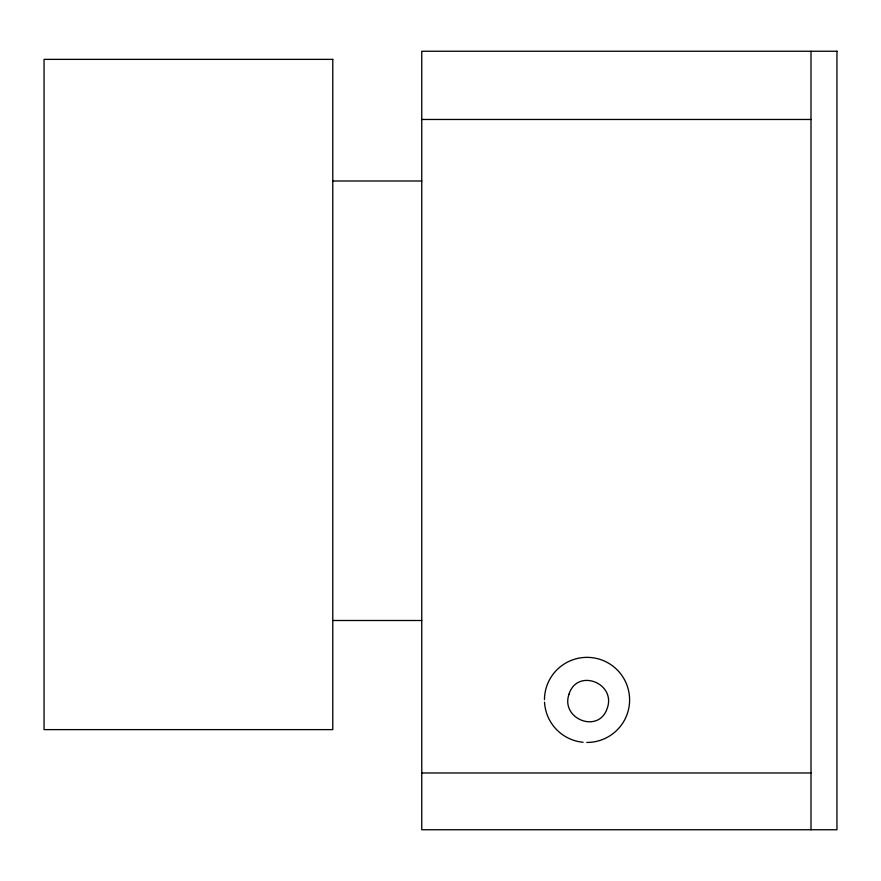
<?xml version="1.0" encoding="UTF-8"?>
<svg xmlns="http://www.w3.org/2000/svg" width="881" height="881" viewBox="0 0 881 881"><rect width="100%" height="100%" fill="white"/><g stroke="black" fill="none" stroke-linecap="round" stroke-linejoin="round"><path stroke-width="1.32" d="M421.757 119.464L811.005 119.464M332.985 181.001L421.757 181.001M332.985 620.499L421.757 620.499M421.757 772.967L811.005 772.967M811.005 51.252L811.005 829.748M544.469 699.646A42.563 42.541 20 0 1 587.275 657.358A42.563 42.541 20 0 1 629.607 700.164A42.563 42.541 20 0 1 586.79 742.441M583.101 742.265A42.563 42.541 20 0 1 544.535 702.135M568.994 694.195C560.283 719.116 599.091 734.336 607.339 707.994C616.05 683.072 577.242 667.853 568.994 694.195M836.95 51.252L421.757 51.252L421.757 829.748L836.95 829.748L836.95 51.252M332.776 59.368L44.05 59.368L44.05 729.622L332.776 729.622L332.776 59.368"/></g></svg>
